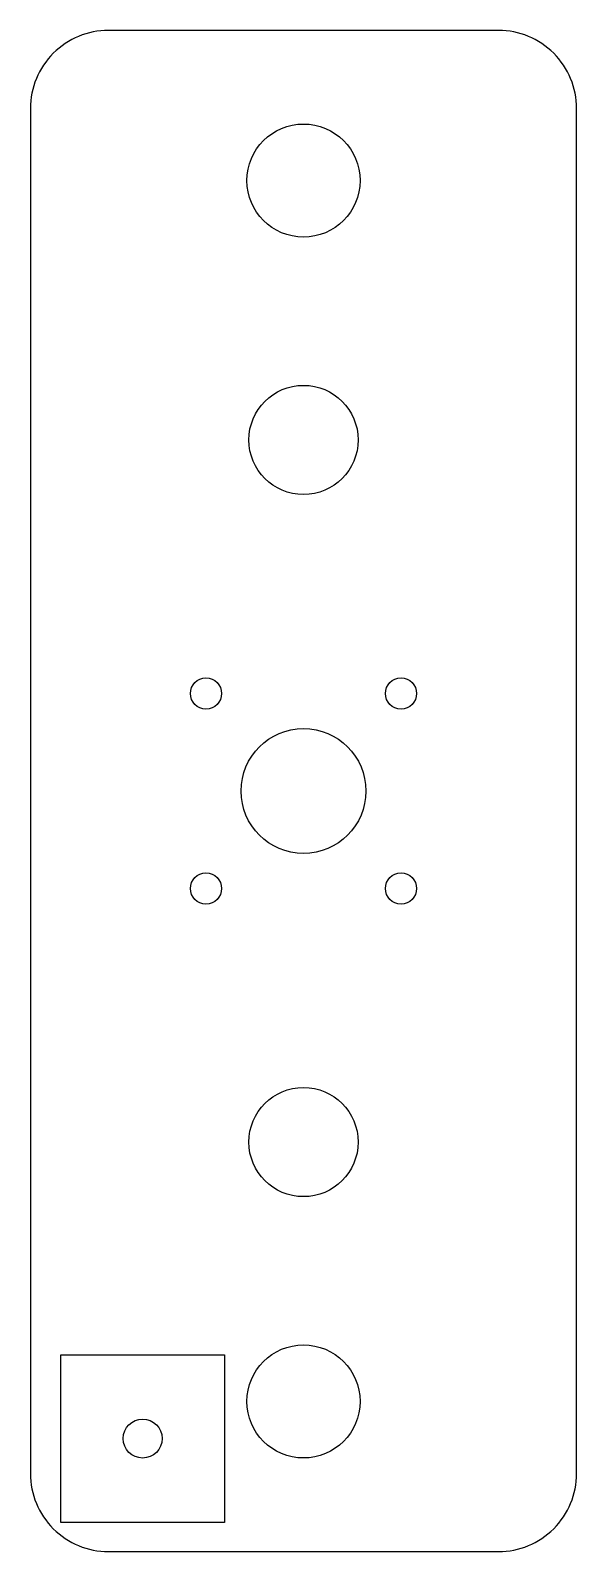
# Model space of a CAD drawing. Header units: millimetres. Extents: x -7 to 7, y 80.5 to 119.5.
import ezdxf

# ---------------------------------------------------------------- set-up
doc = ezdxf.new("R2010")
doc.units = ezdxf.units.MM
doc.layers.get('0').update_dxf_attribs({"linetype": 'CONTINUOUS'})

msp = doc.modelspace()

# ---------------------------------------------------------------- linework, layer by layer
msp.add_lwpolyline([(-5, 119.5, 0.414214), (-7, 117.5), (-7, 82.5, 0.414214), (-5, 80.5), (5, 80.5, 0.414214), (7, 82.5), (7, 117.5, 0.414214), (5, 119.5)], format="xyb", close=True)
msp.add_lwpolyline([(-6.223, 81.248), (-6.223, 85.548), (-2.023, 85.548), (-2.023, 81.248)], close=True)
for centre, radius in [((0, 115.65), 1.45), ((0, 109), 1.4), ((-2.5, 102.5), 0.4), ((2.5, 102.5), 0.4), ((0, 100), 1.6), ((-2.5, 97.5), 0.4), ((2.5, 97.5), 0.4), ((0, 91), 1.4), ((0, 84.35), 1.45), ((-4.123, 83.398), 0.5)]:
    msp.add_circle(centre, radius)

doc.saveas('drawing.dxf')
